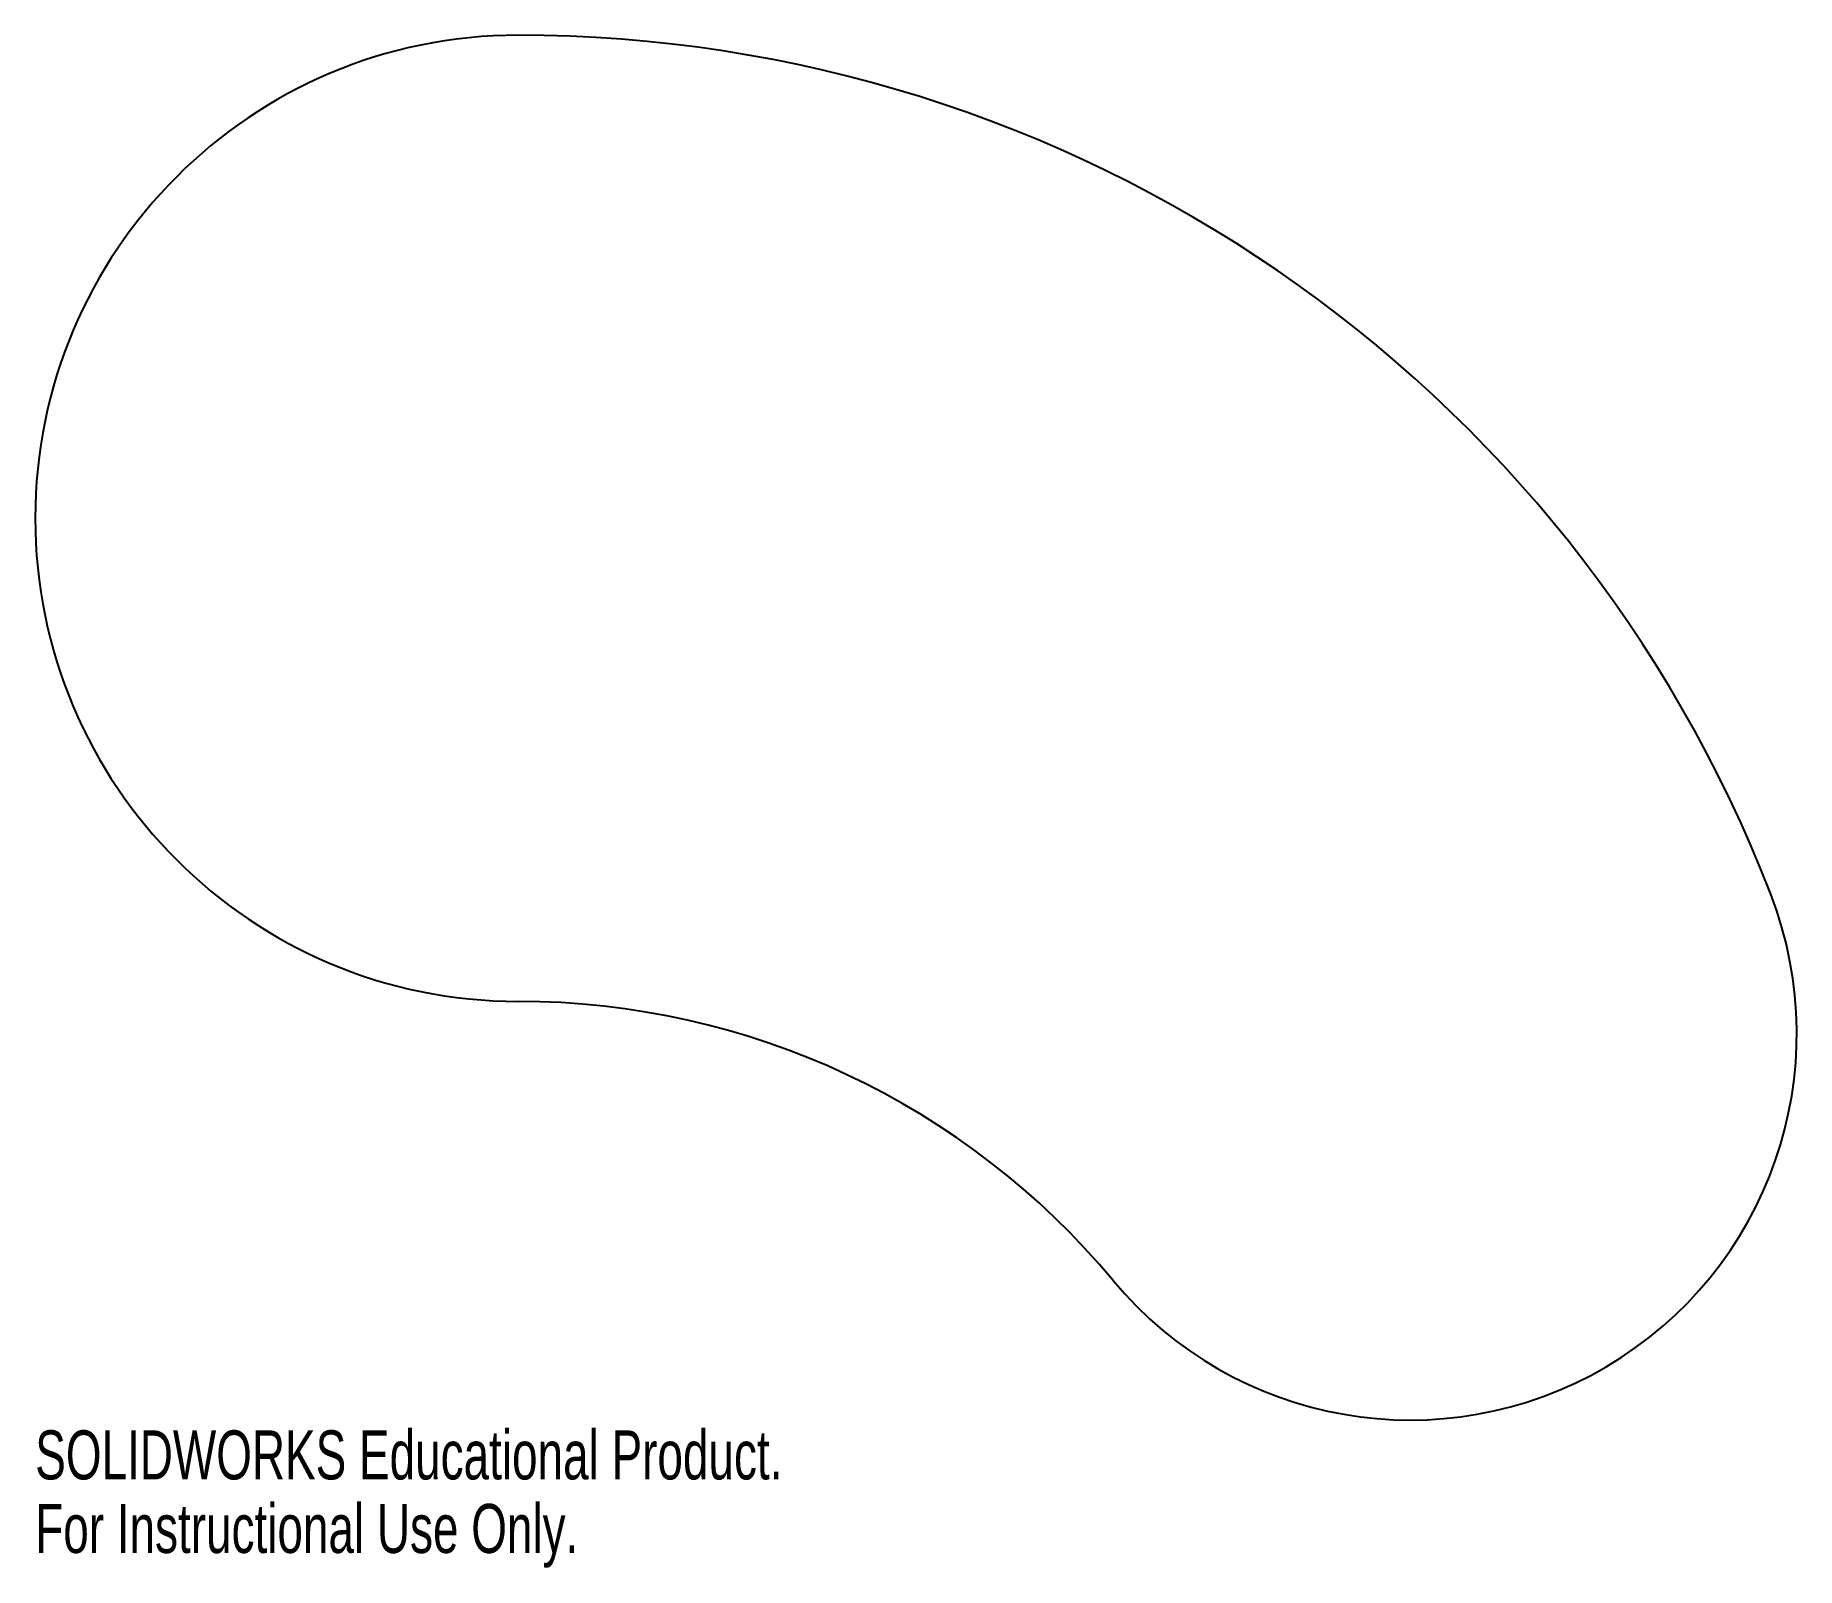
# Model space of a CAD drawing. Header units: inches. Extents: x -1.88 to 4.96, y -0.07 to 5.88.
import ezdxf

# ---------------------------------------------------------------- set-up
doc = ezdxf.new("R2010")
doc.units = ezdxf.units.IN
doc.header["$MEASUREMENT"] = 0
doc.styles.add('SLDTEXTSTYLE0', font='TXT', dxfattribs={"width": 0.7})

msp = doc.modelspace()

# ---------------------------------------------------------------- linework, layer by layer
at = {"color": 7, "linetype": 'Continuous', "lineweight": 25}
for centre, radius, start, end in [((0, 4), 1.875, 90, 270), ((0, 0.6612), 5.2138, 21.13066, 90), ((3.4641, 2), 1.5, 219.73773, 21.13066), ((0, -0.8798), 3.0048, 39.73773, 90)]:
    msp.add_arc(centre, radius, start, end, dxfattribs=at)

# ---------------------------------------------------------------- texts
at = {"color": 7, "linetype": 'Continuous', "char_height": 0.1903, "attachment_point": 1, "style": 'SLDTEXTSTYLE0'}
for s, insert in [('SOLIDWORKS Educational Product.', (-1.875, 0.4599)), ('For Instructional Use Only.', (-1.875, 0.1744))]:
    msp.add_mtext(s, dxfattribs=dict(at, insert=insert))

doc.saveas('drawing.dxf')
